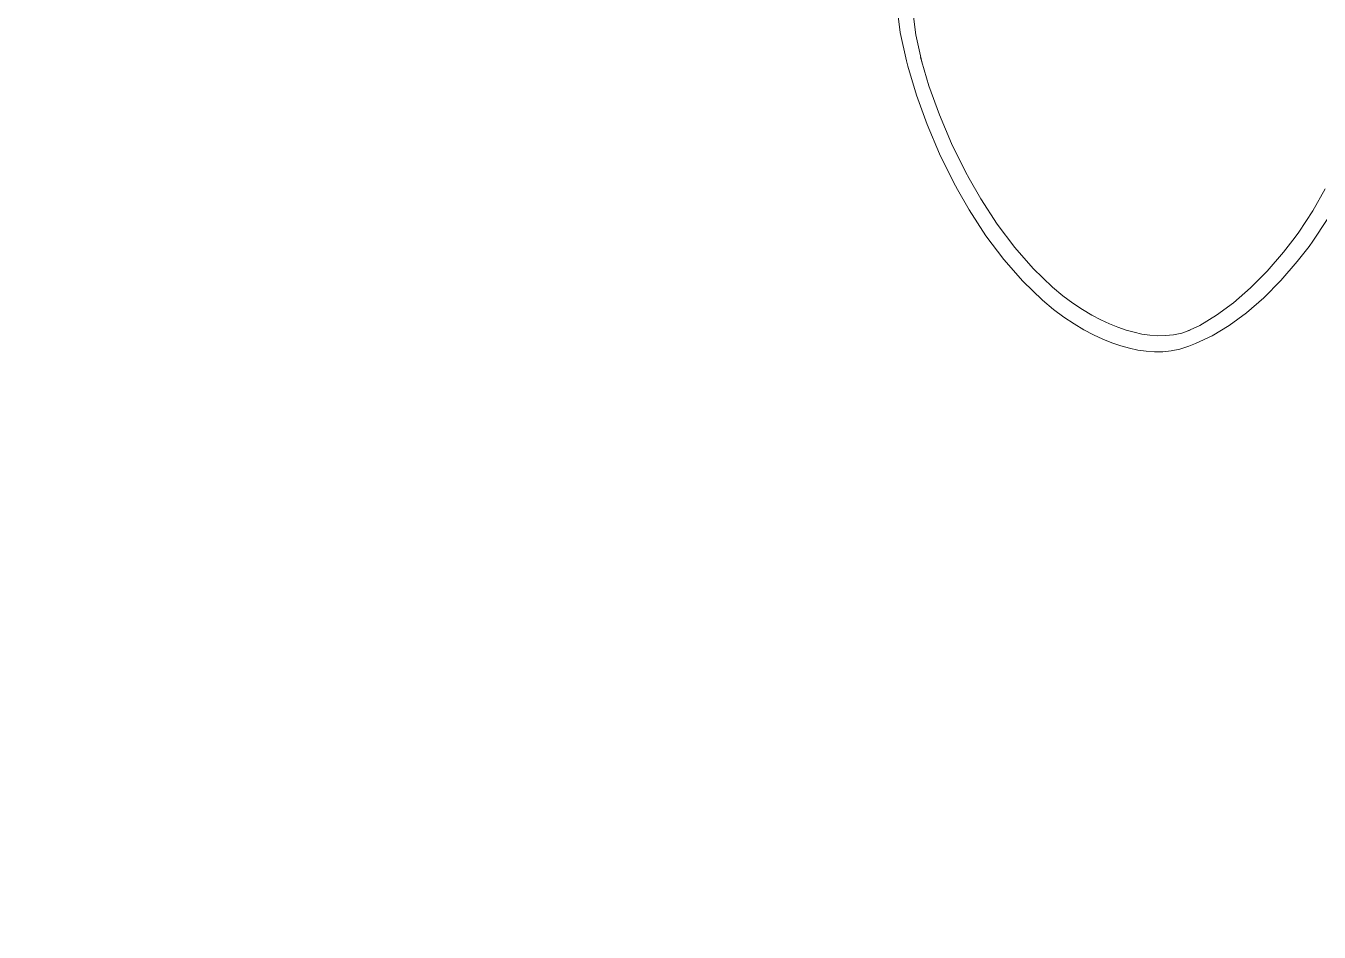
# Model space of a CAD drawing. Header units: millimetres. Extents: x 930469 to 1523124, y -120375 to 411163.
# Drawn here: x 1407635 to 1408445, y 136332 to 136900 of the extents above; entities that cross this region are included whole.
import ezdxf

# ---------------------------------------------------------------- set-up
doc = ezdxf.new("R2010")
doc.units = ezdxf.units.MM
for name, color, linetype, lineweight in [('A-NET THAY', 8, 'Continuous', 0), ('COT VACH', 8, 'Continuous', 0), ('xr', 8, 'Continuous', 0)]:
    doc.layers.add(name, color=color, linetype=linetype, lineweight=lineweight)

# ---------------------------------------------------------------- blocks, each defined once
blk = doc.blocks.new('zzz')
at = {"layer": 'xr', "ltscale": 3}
for p, q in [((1237365.6, 19333), (1237369.9, 19298.8)), ((1237385.3, 19329.1), (1237389.5, 19296)), ((1237369.9, 19298.8), (1237377.7, 19263.2)), ((1237389.5, 19296), (1237396.8, 19262.3)), ((1237396.8, 19262.3), (1237395.2, 19268)), ((1237377.7, 19263.2), (1237379.5, 19256.6)), ((1237379.5, 19256.6), (1237390.2, 19220.3)), ((1237405.7, 19232.1), (1237396.8, 19262.3)), ((1237418.8, 19195.8), (1237405.7, 19232.1)), ((1237390.2, 19220.3), (1237403.4, 19183.5)), ((1237403.4, 19183.5), (1237419, 19146.9)), ((1237434.1, 19159.6), (1237418.8, 19195.8)), ((1237451.5, 19124.3), (1237434.1, 19159.6)), ((1237419, 19146.9), (1237436.6, 19111.1)), ((1237456.1, 19115.8), (1237451.5, 19124.3)), ((1237436.6, 19111.1), (1237441.4, 19102.2)), ((1237470.6, 19090.6), (1237456.1, 19115.8)), ((1237886.9, 19075.2), (1237902.1, 19102.8)), ((1237441.4, 19102.2), (1237456.1, 19076.6)), ((1237491.3, 19058.8), (1237470.6, 19090.6)), ((1237456.1, 19076.6), (1237477.2, 19044.2)), ((1237869.3, 19048.6), (1237886.9, 19075.2)), ((1237513.3, 19029.6), (1237491.3, 19058.8)), ((1237886.9, 19037.5), (1237904.7, 19064.6)), ((1237477.2, 19044.2), (1237499.7, 19014.3)), ((1237850.1, 19023.4), (1237864.7, 19042.2)), ((1237864.7, 19042.2), (1237869.3, 19048.6)), ((1237536.3, 19003.2), (1237513.3, 19029.6)), ((1237829.7, 18999.9), (1237850.1, 19023.4)), ((1237867.3, 19011.8), (1237882.1, 19030.8)), ((1237882.1, 19030.8), (1237886.9, 19037.5)), ((1237499.7, 19014.3), (1237523.4, 18987.3)), ((1237846.6, 18988), (1237867.3, 19011.8)), ((1237560.4, 18979.8), (1237536.3, 19003.2)), ((1237808.7, 18978.7), (1237829.7, 18999.9)), ((1237523.4, 18987.3), (1237548.1, 18963.2)), ((1237573.4, 18969), (1237560.4, 18979.8)), ((1237787.4, 18960.1), (1237808.7, 18978.7)), ((1237825.2, 18966.4), (1237846.6, 18988)), ((1237548.1, 18963.2), (1237561.8, 18951.8)), ((1237586.1, 18959.6), (1237573.4, 18969)), ((1237598.3, 18951.5), (1237586.1, 18959.6)), ((1237766.1, 18944.4), (1237787.4, 18960.1)), ((1237803.5, 18947.5), (1237825.2, 18966.4)), ((1237561.8, 18951.8), (1237574.9, 18942.1)), ((1237574.9, 18942.1), (1237587.6, 18933.6)), ((1237610, 18944.6), (1237598.3, 18951.5)), ((1237621.2, 18938.7), (1237610, 18944.6)), ((1237745.2, 18931.8), (1237766.1, 18944.4)), ((1237781.9, 18931.5), (1237803.5, 18947.5)), ((1237587.6, 18933.6), (1237600, 18926.3)), ((1237600, 18926.3), (1237612, 18920)), ((1237632.1, 18933.6), (1237621.2, 18938.7)), ((1237642.6, 18929.4), (1237632.1, 18933.6)), ((1237652.8, 18925.9), (1237642.6, 18929.4)), ((1237662.8, 18923.1), (1237652.8, 18925.9)), ((1237729.3, 18924.4), (1237722.4, 18922.2)), ((1237729.3, 18924.4), (1237745.2, 18931.8)), ((1237733.1, 18925.6), (1237729.3, 18924.4)), ((1237760.6, 18918.7), (1237781.9, 18931.5)), ((1237612, 18920), (1237623.6, 18914.6)), ((1237623.6, 18914.6), (1237635, 18910)), ((1237635, 18910), (1237646.1, 18906.2)), ((1237672.6, 18920.9), (1237662.8, 18923.1)), ((1237682.4, 18919.5), (1237672.6, 18920.9)), ((1237692.2, 18918.8), (1237682.4, 18919.5)), ((1237702.1, 18918.9), (1237692.2, 18918.8)), ((1237712.1, 18920), (1237702.1, 18918.9)), ((1237722.4, 18922.2), (1237712.1, 18920)), ((1237739.6, 18908.9), (1237731.3, 18905.6)), ((1237739.6, 18908.9), (1237760.6, 18918.7)), ((1237646.1, 18906.2), (1237657, 18903.1)), ((1237657, 18903.1), (1237667.6, 18900.8)), ((1237667.6, 18900.8), (1237678.1, 18899.3)), ((1237678.1, 18899.3), (1237688.5, 18898.5)), ((1237688.5, 18898.5), (1237698.9, 18898.7)), ((1237698.9, 18898.7), (1237709.4, 18899.8)), ((1237709.4, 18899.8), (1237720.1, 18902.1)), ((1237720.1, 18902.1), (1237731.3, 18905.6))]:
    blk.add_line(p, q, dxfattribs=at)
blk = doc.blocks.new('frefegthmm')
at = {"layer": 'A-NET THAY', "ltscale": 3}
blk.add_circle((1591960.11, 518898.48), 2000, dxfattribs=at)
at = {"layer": 'A-NET THAY', "xscale": 0.5, "yscale": 0.5, "zscale": 0.5, "rotation": 90}
blk.add_blockref('zzz', (1600967.07, -98280.98), dxfattribs=at)

msp = doc.modelspace()

# ---------------------------------------------------------------- block references
at = {"layer": 'COT VACH', "rotation": 269.9999999999985}
msp.add_blockref('frefegthmm', (887778.35, 1728213.12), dxfattribs=at)

doc.saveas('drawing.dxf')
